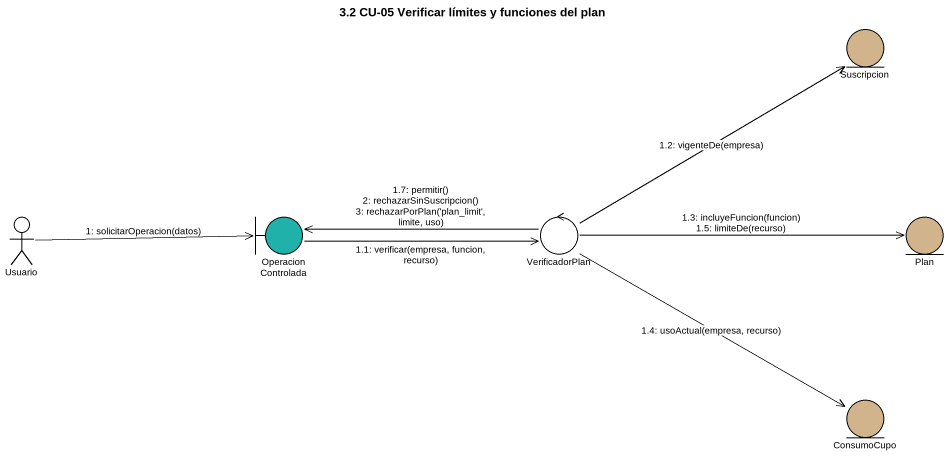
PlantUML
@startuml
title 3.2 CU-05 Verificar límites y funciones del plan
entity Suscripcion #D2B48C
actor Usuario
boundary OperacionControlada #20B2AA
control VerificadorPlan
entity Plan #D2B48C
entity ConsumoCupo #D2B48C
Usuario -right-> OperacionControlada : 1: solicitarOperacion(datos)
OperacionControlada -right-> VerificadorPlan : 1.1: verificar(empresa, funcion, recurso)
VerificadorPlan -up-> Suscripcion : 1.2: vigenteDe(empresa)
VerificadorPlan -right-> Plan : 1.3: incluyeFuncion(funcion)\n1.5: limiteDe(recurso)
VerificadorPlan -right-> ConsumoCupo : 1.4: usoActual(empresa, recurso)
VerificadorPlan -left-> OperacionControlada : 1.7: permitir()\n2: rechazarSinSuscripcion()\n3: rechazarPorPlan('plan_limit', limite, uso)
@enduml
